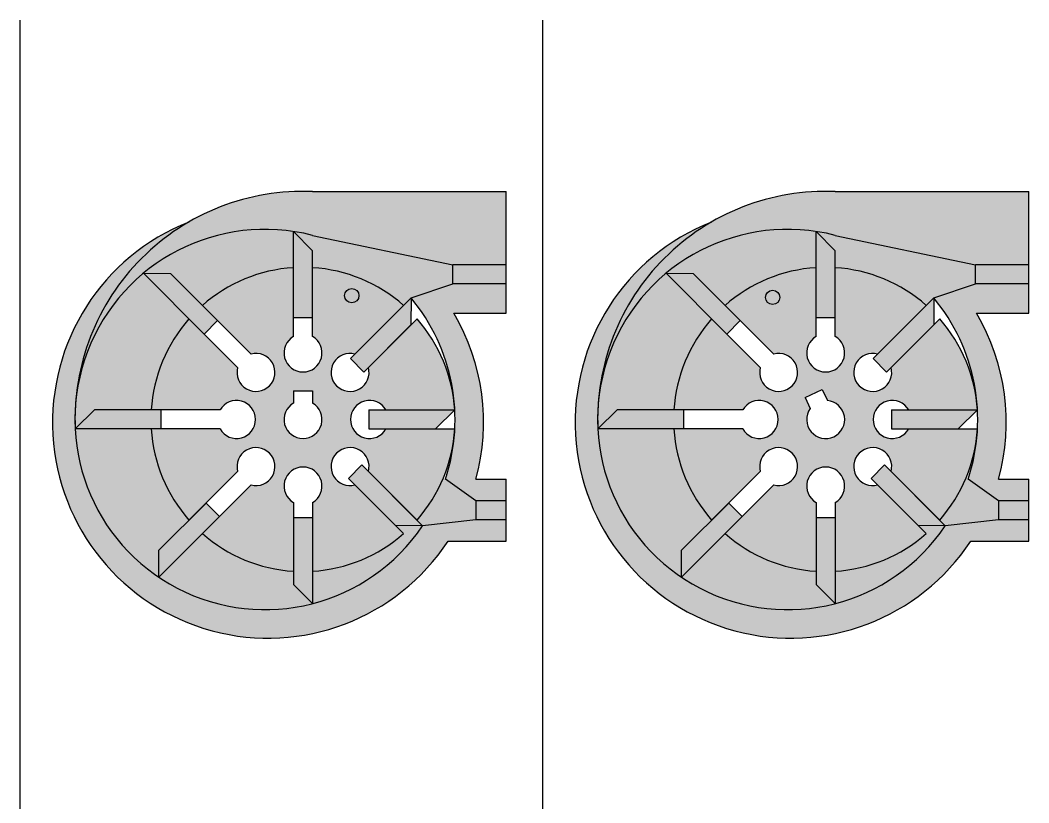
# Model space of a CAD drawing. Header units: millimetres. Extents: x -30196 to -29646, y -21694 to -21274.
# Drawn here: x -30141.2 to -30035, y -21608.5 to -21526.2 of the extents above; entities that cross this region are included whole.
import ezdxf

# ---------------------------------------------------------------- set-up
doc = ezdxf.new("R2010")
doc.units = ezdxf.units.MM
doc.layers.add('AM_8', color=1, linetype='Continuous', lineweight=25)

msp = doc.modelspace()

# ---------------------------------------------------------------- hatches: boundary and pattern name
at = {"layer": 'AM_8'}
h = msp.add_hatch(color=8, dxfattribs=at)
edge = h.paths.add_edge_path()
edge.add_line((-30090.03044098053, -21551.92528988092), (-30090.03044098053, -21544.21951980322))
edge.add_line((-30090.03044098053, -21544.21951980322), (-30110.40624679317, -21544.21951980322))
edge.add_arc((-30111.40624679317, -21568.19450415866), 23.9958303636972, 87.6115693426366, 177.6115693424543)
edge.add_arc((-30115.40624679317, -21568.19450415868), 20.00000000000167, 75.52248781405922, 177.1340160170988, ccw=False)
edge.add_line((-30110.40624679317, -21548.82958742765), (-30095.64838037985, -21551.92528988092))
edge.add_line((-30095.64838037985, -21551.92528988092), (-30090.03044098053, -21551.92528988092))
h = msp.add_hatch(color=8, dxfattribs=at)
edge = h.paths.add_edge_path()
edge.add_line((-30035.03044098054, -21551.92528988092), (-30035.03044098054, -21544.21951980322))
edge.add_line((-30035.03044098054, -21544.21951980322), (-30055.40624679318, -21544.21951980322))
edge.add_arc((-30056.40624679318, -21568.19450415866), 23.9958303636972, 87.6115693426366, 177.6115693424543)
edge.add_arc((-30060.40624679318, -21568.19450415868), 20.00000000000167, 75.52248781405922, 177.1340160170988, ccw=False)
edge.add_line((-30055.40624679317, -21548.82958742765), (-30040.64838037985, -21551.92528988092))
edge.add_line((-30040.64838037985, -21551.92528988092), (-30035.03044098054, -21551.92528988092))
h = msp.add_hatch(color=8, dxfattribs=at)
edge = h.paths.add_edge_path()
edge.add_line((-30090.03044098053, -21580.98452353365), (-30090.03044098053, -21578.73452353365))
edge.add_line((-30090.03044098053, -21578.73452353365), (-30093.22577236667, -21578.73452353365))
edge.add_line((-30093.22577236667, -21578.73452353365), (-30098.81852140632, -21579.36801598311))
edge.add_arc((-30115.40541814196, -21568.19201533423), 20.00070333319303, 177.1412554969115, 326.0285050709753, ccw=False)
edge.add_arc((-30111.40624679317, -21568.19450415866), 23.99583036370038, 120.0838597444396, 177.6115693424543, ccw=False)
edge.add_arc((-30115.08547596508, -21568.51756130602), 22.67921142957539, 111.6008538728167, 326.652961886635)
edge.add_line((-30096.14025271799, -21580.98452353365), (-30090.03044098053, -21580.98452353365))
h = msp.add_hatch(color=8, dxfattribs=at)
edge = h.paths.add_edge_path()
edge.add_line((-30035.03044098053, -21580.98452353365), (-30035.03044098054, -21578.73452353365))
edge.add_line((-30035.03044098054, -21578.73452353365), (-30038.22577236668, -21578.73452353365))
edge.add_line((-30038.22577236668, -21578.73452353365), (-30043.81852140633, -21579.36801598311))
edge.add_arc((-30060.40541814196, -21568.19201533423), 20.00070333319303, 177.1412554969115, 326.0285050709753, ccw=False)
edge.add_arc((-30056.40624679318, -21568.19450415866), 23.99583036370038, 120.0838597444396, 177.6115693424543, ccw=False)
edge.add_arc((-30060.08547596509, -21568.51756130602), 22.67921142957539, 111.6008538728167, 326.652961886635)
edge.add_line((-30041.14025271799, -21580.98452353365), (-30035.03044098053, -21580.98452353365))
h = msp.add_hatch(color=4, dxfattribs=at)
edge = h.paths.add_edge_path()
edge.add_line((-30125.35459195502, -21552.83194543446), (-30121.99072980263, -21556.19580758684))
edge.add_arc((-30111.40624679317, -21568.19450415866), 15.99999999999996, 93.5833216984849, 131.4166783015828, ccw=False)
edge.add_line((-30112.40624679318, -21552.22578473598), (-30112.40624679318, -21548.4207842254))
edge.add_arc((-30115.40624679318, -21568.19450415869), 20.00000000000203, 81.37307344133279, 129.754618054288)
edge.add_line((-30128.19626616816, -21552.81869834606), (-30125.35459195502, -21552.83194543446))
h = msp.add_hatch(color=4, dxfattribs=at)
edge = h.paths.add_edge_path()
edge.add_line((-30112.40624679318, -21548.4207842254), (-30110.40624679318, -21550.43951843747))
edge.add_line((-30110.40624679318, -21550.43951843747), (-30110.40624679319, -21552.22578473598))
edge.add_arc((-30111.40624679317, -21568.19450415866), 15.99999999999949, 48.58332169857408, 86.41667830158008, ccw=False)
edge.add_line((-30100.82176378374, -21556.19580758681), (-30100.03044098057, -21555.40448478368))
edge.add_line((-30100.03044098057, -21555.40448478368), (-30095.64838037985, -21553.92528988092))
edge.add_line((-30095.64838037985, -21553.92528988092), (-30095.64838037985, -21551.92528988092))
edge.add_line((-30095.64838037985, -21551.92528988092), (-30110.40624679317, -21548.82958742765))
edge.add_arc((-30115.40624679315, -21568.19450415869), 20.00000000000228, 75.52248781411483, 81.37307344139617)
for color, points in [(20, [(-30112.40624679318, -21557.45418666797), (-30110.40624679317, -21557.45418666797), (-30110.40624679319, -21552.22578473598), (-30110.40624679318, -21550.43951843747), (-30112.40624679318, -21548.4207842254), (-30112.40624679319, -21552.22578473598), (-30112.40624679318, -21554.35938536772)]), (241, [(-30057.40624679318, -21557.45418666797), (-30055.40624679318, -21557.45418666797), (-30055.40624679319, -21552.22578473598), (-30055.40624679318, -21550.43951843747), (-30057.40624679318, -21548.4207842254), (-30057.40624679319, -21552.22578473598), (-30057.40624679318, -21554.35938536772)]), (4, [(-30090.03044098053, -21551.92528988092), (-30095.64838037985, -21551.92528988092), (-30095.64838037985, -21553.92528988092), (-30090.03044098053, -21553.92528988092)]), (4, [(-30035.03044098054, -21551.92528988092), (-30040.64838037985, -21551.92528988092), (-30040.64838037985, -21553.92528988092), (-30035.03044098054, -21553.92528988092)]), (170, [(-30121.80868604383, -21559.2062784704), (-30120.39447248145, -21557.79206490801), (-30124.09151094234, -21554.09502644715), (-30125.35459195502, -21552.83194543446), (-30128.19626616816, -21552.81869834606), (-30125.50572450471, -21555.50924000952), (-30123.99704102966, -21557.01792348456)]), (20, [(-30066.80868604383, -21559.2062784704), (-30065.39447248145, -21557.79206490801), (-30069.09151094234, -21554.09502644715), (-30070.35459195502, -21552.83194543446), (-30073.19626616816, -21552.81869834606), (-30070.50572450471, -21555.50924000952), (-30068.99704102966, -21557.01792348456)]), (241, [(-30106.41802110491, -21561.79206490801), (-30105.00380754253, -21563.20627847038), (-30101.30676908166, -21559.5092400095), (-30100.04368806897, -21558.24615899682), (-30100.03044098057, -21555.40448478368), (-30102.72098264403, -21558.09502644713), (-30104.22966611907, -21559.60370992218)]), (3, [(-30051.41802110491, -21561.79206490801), (-30050.00380754253, -21563.20627847038), (-30046.30676908166, -21559.5092400095), (-30045.04368806897, -21558.24615899682), (-30045.03044098058, -21555.40448478368), (-30047.72098264404, -21558.09502644713), (-30049.22966611908, -21559.60370992218)]), (6, [(-30126.34782870604, -21569.19450415867), (-30126.34782870604, -21567.19450415866), (-30131.57623063802, -21567.19450415868), (-30133.36249693654, -21567.19450415867), (-30135.38123114861, -21569.19450415867), (-30131.57623063802, -21569.19450415868), (-30129.44263000629, -21569.19450415867)]), (3, [(-30104.46466488031, -21567.19450415866), (-30104.46466488031, -21569.19450415866), (-30099.23626294832, -21569.19450415865), (-30097.4499966498, -21569.19450415866), (-30095.43126243773, -21567.19450415866), (-30099.23626294832, -21567.19450415865), (-30101.36986358006, -21567.19450415866)]), (170, [(-30071.34782870604, -21569.19450415867), (-30071.34782870604, -21567.19450415866), (-30076.57623063803, -21567.19450415868), (-30078.36249693654, -21567.19450415867), (-30080.38123114861, -21569.19450415867), (-30076.57623063803, -21569.19450415868), (-30074.44263000629, -21569.19450415867)]), (50, [(-30049.46466488031, -21567.19450415866), (-30049.46466488031, -21569.19450415866), (-30044.23626294833, -21569.19450415865), (-30042.44999664981, -21569.19450415866), (-30040.43126243774, -21567.19450415866), (-30044.23626294833, -21567.19450415865), (-30046.36986358006, -21567.19450415866)]), (50, [(-30105.20610153066, -21572.98043585878), (-30106.62031509303, -21574.39464942116), (-30102.92327663215, -21578.09168788202), (-30100.82176378366, -21580.19320073043), (-30098.81852140633, -21579.36801598311), (-30101.50906306977, -21576.67747431965), (-30103.01774654483, -21575.16879084461)]), (18, [(-30050.20610153066, -21572.98043585878), (-30051.62031509304, -21574.39464942116), (-30047.92327663215, -21578.09168788202), (-30045.82176378367, -21580.19320073043), (-30043.81852140633, -21579.36801598311), (-30046.50906306978, -21576.67747431965), (-30048.01774654483, -21575.16879084461)]), (256, [(-30090.03044098054, -21576.73452353366), (-30093.22577236668, -21576.73452353365), (-30093.22577236668, -21578.73452353366), (-30090.03044098054, -21578.73452353366)]), (256, [(-30035.03044098054, -21576.73452353366), (-30038.22577236668, -21576.73452353365), (-30038.22577236668, -21578.73452353366), (-30035.03044098054, -21578.73452353366)]), (96, [(-30120.1921784933, -21578.39464942118), (-30121.60639205568, -21576.9804358588), (-30125.30343051655, -21580.67747431969), (-30126.56651152924, -21581.94055533237), (-30126.57975861763, -21584.78222954551), (-30123.88921695418, -21582.09168788206), (-30122.38053347913, -21580.58300440701)]), (6, [(-30065.19217849331, -21578.39464942118), (-30066.60639205568, -21576.9804358588), (-30070.30343051655, -21580.67747431969), (-30071.56651152924, -21581.94055533237), (-30071.57975861763, -21584.78222954551), (-30068.88921695418, -21582.09168788206), (-30067.38053347913, -21580.58300440701)]), (18, [(-30110.40624679315, -21578.52601844714), (-30112.40624679316, -21578.52601844714), (-30112.40624679315, -21583.75442037913), (-30112.40624679315, -21585.54068667765), (-30110.40624679315, -21587.55942088972), (-30110.40624679315, -21583.75442037913), (-30110.40624679315, -21581.62081974739)]), (96, [(-30055.40624679316, -21578.52601844714), (-30057.40624679317, -21578.52601844714), (-30057.40624679315, -21583.75442037913), (-30057.40624679316, -21585.54068667765), (-30055.40624679316, -21587.55942088972), (-30055.40624679315, -21583.75442037913), (-30055.40624679316, -21581.62081974739)])]:
    msp.add_hatch(color=color, dxfattribs=at).paths.add_polyline_path(points)
h = msp.add_hatch(color=4, dxfattribs=at)
edge = h.paths.add_edge_path()
edge.add_line((-30070.35459195503, -21552.83194543446), (-30066.99072980264, -21556.19580758684))
edge.add_arc((-30056.40624679318, -21568.19450415866), 15.99999999999996, 93.5833216984849, 131.4166783015828, ccw=False)
edge.add_line((-30057.40624679318, -21552.22578473598), (-30057.40624679319, -21548.4207842254))
edge.add_arc((-30060.40624679318, -21568.19450415869), 20.00000000000203, 81.37307344133279, 129.754618054288)
edge.add_line((-30073.19626616817, -21552.81869834606), (-30070.35459195503, -21552.83194543446))
h = msp.add_hatch(color=4, dxfattribs=at)
edge = h.paths.add_edge_path()
edge.add_line((-30057.40624679318, -21548.4207842254), (-30055.40624679318, -21550.43951843747))
edge.add_line((-30055.40624679318, -21550.43951843747), (-30055.40624679319, -21552.22578473598))
edge.add_arc((-30056.40624679318, -21568.19450415866), 15.99999999999949, 48.58332169857408, 86.41667830158008, ccw=False)
edge.add_line((-30045.82176378375, -21556.19580758681), (-30045.03044098058, -21555.40448478368))
edge.add_line((-30045.03044098058, -21555.40448478368), (-30040.64838037985, -21553.92528988092))
edge.add_line((-30040.64838037985, -21553.92528988092), (-30040.64838037985, -21551.92528988092))
edge.add_line((-30040.64838037985, -21551.92528988092), (-30055.40624679317, -21548.82958742765))
edge.add_arc((-30060.40624679316, -21568.19450415869), 20.00000000000228, 75.52248781411483, 81.37307344139617)
h = msp.add_hatch(color=54, dxfattribs=at)
edge = h.paths.add_edge_path()
edge.add_arc((-30111.40624679318, -21568.19450415866), 15.99999999999675, 138.5833216985287, 176.4166783015013)
edge.add_line((-30127.37496621584, -21567.19450415866), (-30126.34782870604, -21567.19450415867))
edge.add_line((-30126.34782870604, -21567.19450415867), (-30120.13829760074, -21567.19450415866))
edge.add_arc((-30118.40624679317, -21568.19450415866), 1.999999999998889, -149.9999999997571, 150.0000000002223, ccw=False)
edge.add_line((-30120.13829760074, -21569.19450415866), (-30126.34782870604, -21569.19450415867))
edge.add_line((-30126.34782870604, -21569.19450415867), (-30127.37496621584, -21569.19450415867))
edge.add_arc((-30111.40624679317, -21568.19450415866), 16.00000000000471, 183.5833216985101, 221.4166783016293)
edge.add_line((-30123.40494336497, -21578.77898716813), (-30121.60639205568, -21576.9804358588))
edge.add_line((-30121.60639205568, -21576.9804358588), (-30118.28784591406, -21573.66188971717))
edge.add_arc((-30116.35599426148, -21573.14425162695), 2.000000000002827, -104.99999999963848, 195.0000000002965, ccw=False)
edge.add_line((-30116.87363235167, -21575.07610327954), (-30120.1921784933, -21578.39464942118))
edge.add_line((-30120.1921784933, -21578.39464942118), (-30121.99072980262, -21580.19320073048))
edge.add_arc((-30111.40624679317, -21568.19450415866), 16.00000000000125, 228.5833216984907, 266.4166783015151)
edge.add_line((-30112.40624679317, -21584.16322358133), (-30112.40624679316, -21578.52601844714))
edge.add_line((-30112.40624679316, -21578.52601844714), (-30112.40624679317, -21576.92655496623))
edge.add_arc((-30111.40624679317, -21575.19450415866), 1.999999999995739, -59.99999999947232, 240.0000000001702, ccw=False)
edge.add_line((-30110.40624679316, -21576.92655496622), (-30110.40624679315, -21578.52601844714))
edge.add_line((-30110.40624679315, -21578.52601844714), (-30110.40624679316, -21584.16322358133))
edge.add_arc((-30111.40624679317, -21568.19450415866), 15.99999999999768, 273.5833216985247, 311.4166783018132)
edge.add_line((-30100.82176378366, -21580.19320073043), (-30101.66019561945, -21579.35476889472))
edge.add_line((-30101.66019561945, -21579.35476889472), (-30105.93886123464, -21575.07610327954))
edge.add_arc((-30106.45649932487, -21573.14425162696), 2.00000000000471, -14.99999999920891, 285.0000000004978, ccw=False)
edge.add_line((-30104.52464767228, -21573.66188971714), (-30099.40755022133, -21578.77898716808))
edge.add_arc((-30111.40624679317, -21568.19450415866), 16.00000000000012, 318.5833216985741, 356.4166783015281)
edge.add_line((-30095.4375273705, -21569.19450415866), (-30097.4499966498, -21569.19450415865))
edge.add_line((-30097.4499966498, -21569.19450415865), (-30102.67419598559, -21569.19450415866))
edge.add_arc((-30104.40624679317, -21568.19450415866), 1.999999999998889, 30.00000000047561, 330.0000000002223, ccw=False)
edge.add_line((-30102.6741959856, -21567.19450415865), (-30095.43752737049, -21567.19450415865))
edge.add_arc((-30111.40624679317, -21568.19450415867), 16.00000000000153, 3.583321698536893, 41.41667830169428)
edge.add_line((-30099.40755022137, -21557.61002114918), (-30100.04368806897, -21558.24615899682))
edge.add_line((-30100.04368806897, -21558.24615899682), (-30104.52464767229, -21562.72711860013))
edge.add_arc((-30106.45649932487, -21563.24475669036), 2.00000000000471, -284.9999999996385, 15.000000000497778, ccw=False)
edge.add_line((-30105.93886123467, -21561.31290503777), (-30100.82176378374, -21556.19580758682))
edge.add_arc((-30111.40624679318, -21568.19450415865), 15.99999999999675, 48.58332169852869, 86.41667830150129)
edge.add_line((-30110.40624679317, -21552.22578473598), (-30110.40624679317, -21557.45418666797))
edge.add_line((-30110.40624679317, -21557.45418666797), (-30110.40624679318, -21559.46245335108))
edge.add_arc((-30111.40624679317, -21561.19450415865), 1.999999999995739, -239.99999999947227, 60.00000000017019, ccw=False)
edge.add_line((-30112.40624679319, -21559.46245335109), (-30112.40624679318, -21557.45418666797))
edge.add_line((-30112.40624679318, -21557.45418666797), (-30112.40624679319, -21552.22578473598))
edge.add_arc((-30111.40624679317, -21568.19450415865), 15.99999999999768, 93.58332169852468, 131.4166783018132)
edge.add_line((-30121.99072980268, -21556.19580758688), (-30120.39447248145, -21557.79206490801))
edge.add_line((-30120.39447248145, -21557.79206490801), (-30116.87363235169, -21561.31290503779))
edge.add_arc((-30116.35599426148, -21563.24475669036), 1.999999999998371, -195.0000000000215, 105.0000000002228, ccw=False)
edge.add_line((-30118.28784591406, -21562.72711860016), (-30121.80868604383, -21559.2062784704))
edge.add_line((-30121.80868604383, -21559.2062784704), (-30123.40494336501, -21557.61002114923))
edge = h.paths.add_edge_path(flags=16)
edge.add_arc((-30106.27522961903, -21555.16865820691), 0.7500000000024354, -150.51758129185288, 191.4591559022431, ccw=False)
edge.add_arc((-30106.27522961903, -21555.16865820691), 0.7500000000020487, 191.4591559022431, 209.482418708147, ccw=False)
edge = h.paths.add_edge_path(flags=16)
edge.add_line((-30112.40624679317, -21565.19450415866), (-30110.40624679317, -21565.19450415866))
edge.add_line((-30110.40624679317, -21565.19450415866), (-30110.40624679317, -21566.46245335109))
edge.add_arc((-30111.40624679317, -21568.19450415866), 1.999999999999376, -239.99999999998977, 59.99999999998971, ccw=False)
edge.add_line((-30112.40624679317, -21566.46245335109), (-30112.40624679317, -21565.19450415866))
h = msp.add_hatch(color=54, dxfattribs=at)
edge = h.paths.add_edge_path(flags=16)
edge.add_line((-30056.76779379136, -21565.05296253581), (-30056.23193530767, -21566.20211476247))
edge.add_arc((-30056.40624679318, -21568.19450415866), 1.999999999999329, -215.00000000013927, 84.99999999981537, ccw=False)
edge.add_line((-30058.04455088175, -21567.04735128595), (-30058.58040936543, -21565.89819905929))
edge.add_line((-30058.58040936543, -21565.89819905929), (-30056.76779379136, -21565.05296253581))
edge = h.paths.add_edge_path()
edge.add_arc((-30063.40624679318, -21568.19450415866), 1.999999999998889, -149.9999999997571, 150.0000000002223, ccw=False)
edge.add_line((-30065.13829760074, -21569.19450415866), (-30071.34782870604, -21569.19450415867))
edge.add_line((-30071.34782870604, -21569.19450415867), (-30072.37496621585, -21569.19450415867))
edge.add_arc((-30056.40624679318, -21568.19450415866), 16.00000000000108, 183.5833216985109, 221.416678301638)
edge.add_line((-30068.40494336498, -21578.77898716813), (-30066.60639205568, -21576.9804358588))
edge.add_line((-30066.60639205568, -21576.9804358588), (-30063.28784591406, -21573.66188971717))
edge.add_arc((-30061.35599426148, -21573.14425162695), 2.000000000002827, -104.99999999963848, 195.0000000002965, ccw=False)
edge.add_line((-30061.87363235168, -21575.07610327954), (-30065.19217849331, -21578.39464942118))
edge.add_line((-30065.19217849331, -21578.39464942118), (-30066.99072980262, -21580.19320073048))
edge.add_arc((-30056.40624679317, -21568.19450415866), 16.00000000000125, 228.5833216984907, 266.4166783015151)
edge.add_line((-30057.40624679318, -21584.16322358133), (-30057.40624679317, -21578.52601844714))
edge.add_line((-30057.40624679317, -21578.52601844714), (-30057.40624679317, -21576.92655496623))
edge.add_arc((-30056.40624679318, -21575.19450415866), 1.999999999995739, -59.99999999947232, 240.0000000001702, ccw=False)
edge.add_line((-30055.40624679316, -21576.92655496622), (-30055.40624679316, -21578.52601844714))
edge.add_line((-30055.40624679316, -21578.52601844714), (-30055.40624679316, -21584.16322358133))
edge.add_arc((-30056.40624679318, -21568.19450415866), 15.99999999999768, 273.5833216985247, 311.4166783018132)
edge.add_line((-30045.82176378367, -21580.19320073043), (-30046.66019561946, -21579.35476889472))
edge.add_line((-30046.66019561946, -21579.35476889472), (-30050.93886123465, -21575.07610327954))
edge.add_arc((-30051.45649932488, -21573.14425162696), 2.000000000005651, -14.99999999918191, 285.00000000059845, ccw=False)
edge.add_line((-30049.52464767228, -21573.66188971714), (-30044.40755022133, -21578.77898716808))
edge.add_arc((-30056.40624679318, -21568.19450415866), 16.00000000000012, 318.5833216985741, 356.4166783015281)
edge.add_line((-30040.4375273705, -21569.19450415866), (-30042.44999664981, -21569.19450415865))
edge.add_line((-30042.44999664981, -21569.19450415865), (-30047.6741959856, -21569.19450415866))
edge.add_arc((-30049.40624679317, -21568.19450415866), 1.999999999995739, 30.000000000527677, 330.0000000001702, ccw=False)
edge.add_line((-30047.67419598561, -21567.19450415865), (-30040.4375273705, -21567.19450415865))
edge.add_arc((-30056.40624679317, -21568.19450415867), 16.00000000000517, 3.583321698536079, 41.41667830168564)
edge.add_line((-30044.40755022137, -21557.61002114918), (-30045.04368806897, -21558.24615899682))
edge.add_line((-30045.04368806897, -21558.24615899682), (-30049.52464767229, -21562.72711860013))
edge.add_arc((-30051.45649932487, -21563.24475669036), 2.00000000000471, -284.9999999996385, 15.000000000497778, ccw=False)
edge.add_line((-30050.93886123468, -21561.31290503777), (-30045.82176378375, -21556.19580758682))
edge.add_arc((-30056.40624679318, -21568.19450415865), 15.99999999999675, 48.58332169852869, 86.41667830150129)
edge.add_line((-30055.40624679318, -21552.22578473598), (-30055.40624679318, -21557.45418666797))
edge.add_line((-30055.40624679318, -21557.45418666797), (-30055.40624679318, -21559.46245335108))
edge.add_arc((-30056.40624679318, -21561.19450415865), 1.999999999995739, -239.99999999947227, 60.00000000017019, ccw=False)
edge.add_line((-30057.40624679319, -21559.46245335109), (-30057.40624679318, -21557.45418666797))
edge.add_line((-30057.40624679318, -21557.45418666797), (-30057.40624679319, -21552.22578473598))
edge.add_arc((-30056.40624679318, -21568.19450415865), 15.99999999999768, 93.58332169852468, 131.4166783018132)
edge.add_line((-30066.99072980268, -21556.19580758688), (-30065.39447248146, -21557.79206490802))
edge.add_line((-30065.39447248146, -21557.79206490802), (-30061.8736323517, -21561.31290503779))
edge.add_arc((-30061.35599426148, -21563.24475669036), 1.999999999998371, -195.0000000000215, 105.0000000002228, ccw=False)
edge.add_line((-30063.28784591406, -21562.72711860016), (-30066.80868604383, -21559.2062784704))
edge.add_line((-30066.80868604383, -21559.2062784704), (-30068.40494336501, -21557.61002114923))
edge.add_arc((-30056.40624679318, -21568.19450415866), 15.99999999999675, 138.5833216985287, 176.4166783015533)
edge.add_line((-30072.37496621585, -21567.19450415867), (-30071.34782870604, -21567.19450415867))
edge.add_line((-30071.34782870604, -21567.19450415867), (-30066.38573395816, -21567.19450415866))
edge.add_line((-30066.38573395816, -21567.19450415866), (-30065.13829760075, -21567.19450415866))
edge = h.paths.add_edge_path(flags=16)
edge.add_arc((-30061.98873375812, -21555.35566311727), 0.7500000000024354, -113.72881622533907, 191.4591559022431, ccw=False)
edge.add_arc((-30061.98873375812, -21555.35566311727), 0.7500000000002158, 191.4591559022431, 246.2711837746609, ccw=False)
h = msp.add_hatch(color=4, dxfattribs=at)
edge = h.paths.add_edge_path()
edge.add_line((-30135.38123114858, -21569.19450415946), (-30133.36249693654, -21567.19450415867))
edge.add_line((-30133.36249693654, -21567.19450415867), (-30127.37496621585, -21567.19450415867))
edge.add_arc((-30111.40624679318, -21568.19450415866), 15.99999999999972, 138.5833216985092, 176.4166783015671, ccw=False)
edge.add_line((-30123.40494336501, -21557.61002114921), (-30128.19626616816, -21552.81869834606))
edge.add_arc((-30115.40624679318, -21568.19450415869), 20.00000000000394, 129.754618054296, 177.1340160161286)
edge.add_arc((-30111.40624679318, -21568.19450415863), 23.99583036369888, 177.6115693417065, 182.3884306593368)
h = msp.add_hatch(color=4, dxfattribs=at)
edge = h.paths.add_edge_path()
edge.add_line((-30080.38123114858, -21569.19450415946), (-30078.36249693655, -21567.19450415867))
edge.add_line((-30078.36249693655, -21567.19450415867), (-30072.37496621585, -21567.19450415867))
edge.add_arc((-30056.40624679318, -21568.19450415866), 15.99999999999972, 138.5833216985092, 176.4166783015671, ccw=False)
edge.add_line((-30068.40494336501, -21557.61002114921), (-30073.19626616817, -21552.81869834606))
edge.add_arc((-30060.40624679318, -21568.19450415869), 20.00000000000394, 129.754618054296, 177.1340160161286)
edge.add_arc((-30056.40624679318, -21568.19450415863), 23.99583036369888, 177.6115693417065, 182.3884306593368)
h = msp.add_hatch(color=0, dxfattribs=at)
edge = h.paths.add_edge_path()
edge.add_arc((-30106.27522961904, -21555.16865820691), 0.7499999999960273, 191.4591559026259, 469.2612381732924)
edge.add_arc((-30106.27522961904, -21555.16865820691), 0.7499999999972446, 109.2612381732923, 191.4591559026259)
h = msp.add_hatch(color=8, dxfattribs=at)
edge = h.paths.add_edge_path()
edge.add_line((-30090.03044098053, -21557.02099233419), (-30090.03044098053, -21553.92528988092))
edge.add_line((-30090.03044098053, -21553.92528988092), (-30095.64838037985, -21553.92528988092))
edge.add_line((-30095.64838037985, -21553.92528988092), (-30100.03044098057, -21555.40448478368))
edge.add_arc((-30115.43273718069, -21568.1995152985), 20.02357445891537, -18.29323982896301, 39.71716751412907, ccw=False)
edge.add_line((-30096.42110375282, -21574.48452353365), (-30093.22577236668, -21576.73452353365))
edge.add_line((-30093.22577236668, -21576.73452353365), (-30090.03044098053, -21576.73452353365))
edge.add_line((-30090.03044098053, -21576.73452353365), (-30090.03044098053, -21574.48452353365))
edge.add_line((-30090.03044098053, -21574.48452353365), (-30093.20530245477, -21574.48452353365))
edge.add_arc((-30115.08547596508, -21568.51756130602), 22.67921142957379, 344.7457534266397, 390.458957127922)
edge.add_line((-30095.5361656719, -21557.020992334), (-30090.03044098053, -21557.02099233419))
h = msp.add_hatch(color=8, dxfattribs=at)
edge = h.paths.add_edge_path()
edge.add_line((-30035.03044098053, -21557.02099233419), (-30035.03044098054, -21553.92528988092))
edge.add_line((-30035.03044098054, -21553.92528988092), (-30040.64838037985, -21553.92528988092))
edge.add_line((-30040.64838037985, -21553.92528988092), (-30045.03044098057, -21555.40448478368))
edge.add_arc((-30060.4327371807, -21568.1995152985), 20.02357445891537, -18.29323982896301, 39.71716751412907, ccw=False)
edge.add_line((-30041.42110375283, -21574.48452353365), (-30038.22577236668, -21576.73452353365))
edge.add_line((-30038.22577236668, -21576.73452353365), (-30035.03044098054, -21576.73452353365))
edge.add_line((-30035.03044098054, -21576.73452353365), (-30035.03044098054, -21574.48452353365))
edge.add_line((-30035.03044098054, -21574.48452353365), (-30038.20530245477, -21574.48452353365))
edge.add_arc((-30060.08547596509, -21568.51756130602), 22.67921142957379, 344.7457534266397, 390.458957127922)
edge.add_line((-30040.53616567191, -21557.020992334), (-30035.03044098053, -21557.02099233419))
h = msp.add_hatch(color=0, dxfattribs=at)
edge = h.paths.add_edge_path()
edge.add_arc((-30061.98873375812, -21555.35566311726), 0.7499999999960273, 236.4591559026259, 514.2612381732923)
edge.add_arc((-30061.98873375812, -21555.35566311726), 0.7499999999972446, 154.2612381732923, 236.4591559026259)
h = msp.add_hatch(color=4, dxfattribs=at)
edge = h.paths.add_edge_path()
edge.add_line((-30126.56651152925, -21581.94055533237), (-30123.404943365, -21578.77898716812))
edge.add_arc((-30111.40624679318, -21568.19450415866), 15.99999999999755, 183.5833216984727, 221.416678301573, ccw=False)
edge.add_line((-30127.37496621585, -21569.19450415866), (-30135.38123114858, -21569.19450415946))
edge.add_arc((-30115.40624679318, -21568.1945041587), 20.00000000000208, 182.8659839848004, 236.0357445506686)
edge.add_line((-30126.57975861764, -21584.78222954552), (-30126.56651152925, -21581.94055533237))
h = msp.add_hatch(color=4, dxfattribs=at)
edge = h.paths.add_edge_path()
edge.add_line((-30071.56651152925, -21581.94055533237), (-30068.404943365, -21578.77898716812))
edge.add_arc((-30056.40624679319, -21568.19450415866), 15.99999999999755, 183.5833216984727, 221.416678301573, ccw=False)
edge.add_line((-30072.37496621586, -21569.19450415866), (-30080.38123114859, -21569.19450415946))
edge.add_arc((-30060.40624679318, -21568.1945041587), 20.00000000000208, 182.8659839848004, 236.0357445506686)
edge.add_line((-30071.57975861764, -21584.78222954552), (-30071.56651152925, -21581.94055533237))
h = msp.add_hatch(color=256, dxfattribs=at)
edge = h.paths.add_edge_path()
edge.add_line((-30093.22577236668, -21578.73452353366), (-30093.22577236668, -21576.73452353366))
edge.add_line((-30093.22577236668, -21576.73452353366), (-30096.63342921297, -21574.33973489005))
edge.add_arc((-30111.40624679317, -21568.19450415866), 16.00000000000093, 318.58332169849075, 337.4135536778807, ccw=False)
edge.add_line((-30099.40755022135, -21578.77898716811), (-30098.81852140633, -21579.36801598312))
edge.add_line((-30098.81852140633, -21579.36801598312), (-30095.82862563851, -21579.02934954553))
edge.add_line((-30095.82862563851, -21579.02934954553), (-30093.22577236668, -21578.73452353366))
h = msp.add_hatch(color=256, dxfattribs=at)
edge = h.paths.add_edge_path()
edge.add_line((-30038.22577236668, -21578.73452353366), (-30038.22577236668, -21576.73452353366))
edge.add_line((-30038.22577236668, -21576.73452353366), (-30041.63342921297, -21574.33973489005))
edge.add_arc((-30056.40624679318, -21568.19450415866), 16.00000000000093, 318.58332169849075, 337.4135536778807, ccw=False)
edge.add_line((-30044.40755022135, -21578.77898716811), (-30043.81852140634, -21579.36801598312))
edge.add_line((-30043.81852140634, -21579.36801598312), (-30040.82862563851, -21579.02934954553))
edge.add_line((-30040.82862563851, -21579.02934954553), (-30038.22577236668, -21578.73452353366))
h = msp.add_hatch(color=256, dxfattribs=at)
edge = h.paths.add_edge_path()
edge.add_arc((-30115.40624679317, -21568.19450415869), 19.99999999999808, 284.4775121859636, 326.0357445507755)
edge.add_line((-30098.81852140633, -21579.36801598312), (-30099.94891876626, -21579.36274638758))
edge.add_arc((-30111.40624679318, -21568.19450415866), 16.0000000000069, 273.58332169853605, 315.732025523179, ccw=False)
edge.add_line((-30110.40624679316, -21584.16322358134), (-30110.40624679316, -21587.55942088972))
h = msp.add_hatch(color=256, dxfattribs=at)
edge = h.paths.add_edge_path()
edge.add_arc((-30060.40624679317, -21568.19450415869), 19.99999999999808, 284.4775121859636, 326.0357445507755)
edge.add_line((-30043.81852140633, -21579.36801598312), (-30044.94891876626, -21579.36274638758))
edge.add_arc((-30056.40624679318, -21568.19450415866), 16.0000000000069, 273.58332169853605, 315.732025523179, ccw=False)
edge.add_line((-30055.40624679317, -21584.16322358134), (-30055.40624679316, -21587.55942088972))
h = msp.add_hatch(color=4, dxfattribs=at)
edge = h.paths.add_edge_path()
edge.add_line((-30110.40624679315, -21587.55942088972), (-30112.40624679315, -21585.54068667765))
edge.add_line((-30112.40624679315, -21585.54068667765), (-30112.40624679316, -21584.16322358133))
edge.add_arc((-30111.40624679317, -21568.19450415866), 15.99999999999586, 228.5833216985103, 266.41667830157934, ccw=False)
edge.add_line((-30121.99072980261, -21580.19320073049), (-30126.57975861763, -21584.78222954551))
edge.add_arc((-30115.40624679317, -21568.19450415869), 19.99999999999851, 236.0357445506627, 284.4775121859838)
h = msp.add_hatch(color=4, dxfattribs=at)
edge = h.paths.add_edge_path()
edge.add_line((-30055.40624679315, -21587.55942088972), (-30057.40624679316, -21585.54068667765))
edge.add_line((-30057.40624679316, -21585.54068667765), (-30057.40624679316, -21584.16322358133))
edge.add_arc((-30056.40624679318, -21568.19450415866), 15.99999999999586, 228.5833216985103, 266.41667830157934, ccw=False)
edge.add_line((-30066.99072980262, -21580.19320073049), (-30071.57975861763, -21584.78222954551))
edge.add_arc((-30060.40624679317, -21568.19450415869), 19.99999999999851, 236.0357445506627, 284.4775121859838)

# ---------------------------------------------------------------- linework, layer by layer
for p, q in [((-30141.16855270931, -21610.19450415868), (-30141.16855270931, -21526.19450415868)), ((-30086.16855270931, -21610.19450415868), (-30086.16855270931, -21526.19450415868))]:
    msp.add_line(p, q)
at = {"lineweight": 30}
for p, q in [((-30110.40624679317, -21544.21951980322), (-30090.03044098053, -21544.21951980322)), ((-30090.03044098054, -21548.82958742765), (-30090.03044098053, -21544.21951980322)), ((-30055.40624679318, -21544.21951980322), (-30035.03044098054, -21544.21951980322)), ((-30035.03044098054, -21548.82958742765), (-30035.03044098054, -21544.21951980322)), ((-30110.40624679317, -21548.82958742765), (-30095.64838037985, -21551.92528988092)), ((-30090.03044098053, -21557.02099233419), (-30090.03044098053, -21548.82958742765)), ((-30055.40624679317, -21548.82958742765), (-30040.64838037985, -21551.92528988092)), ((-30035.03044098053, -21557.02099233419), (-30035.03044098054, -21548.82958742765)), ((-30112.40624679318, -21559.46245335109), (-30112.40624679319, -21552.22578473598)), ((-30110.40624679318, -21559.46245335108), (-30110.40624679319, -21552.22578473598)), ((-30090.03044098053, -21551.92528988092), (-30095.64838037985, -21551.92528988092)), ((-30095.64838037985, -21553.92528988092), (-30095.64838037985, -21551.92528988092)), ((-30057.40624679318, -21559.46245335109), (-30057.40624679319, -21552.22578473598)), ((-30055.40624679318, -21559.46245335108), (-30055.40624679319, -21552.22578473598)), ((-30035.03044098054, -21551.92528988092), (-30040.64838037985, -21551.92528988092)), ((-30040.64838037985, -21553.92528988092), (-30040.64838037985, -21551.92528988092)), ((-30100.03044098057, -21555.40448478368), (-30095.64838037985, -21553.92528988092)), ((-30090.03044098053, -21553.92528988092), (-30095.64838037985, -21553.92528988092)), ((-30045.03044098058, -21555.40448478368), (-30040.64838037985, -21553.92528988092)), ((-30035.03044098054, -21553.92528988092), (-30040.64838037985, -21553.92528988092)), ((-30116.87363235169, -21561.31290503779), (-30121.99072980263, -21556.19580758684)), ((-30105.93886123467, -21561.31290503777), (-30100.82176378374, -21556.19580758682)), ((-30061.8736323517, -21561.31290503779), (-30066.99072980263, -21556.19580758684)), ((-30050.93886123468, -21561.31290503777), (-30045.82176378375, -21556.19580758682)), ((-30118.28784591406, -21562.72711860016), (-30123.40494336501, -21557.61002114923)), ((-30104.52464767229, -21562.72711860013), (-30099.40755022136, -21557.61002114919)), ((-30095.5361656719, -21557.020992334), (-30090.03044098053, -21557.02099233419)), ((-30063.28784591406, -21562.72711860016), (-30068.40494336501, -21557.61002114923)), ((-30049.52464767229, -21562.72711860013), (-30044.40755022136, -21557.61002114919)), ((-30040.53616567191, -21557.020992334), (-30035.03044098053, -21557.02099233419)), ((-30058.58040936543, -21565.89819905929), (-30056.76779379136, -21565.05296253581)), ((-30056.76779379136, -21565.05296253581), (-30056.23193530767, -21566.20211476247)), ((-30112.40624679317, -21565.19450415866), (-30112.40624679317, -21566.46245335108)), ((-30112.40624679317, -21565.19450415866), (-30110.40624679317, -21565.19450415866)), ((-30110.40624679317, -21565.19450415866), (-30110.40624679317, -21566.46245335109)), ((-30058.58040936543, -21565.89819905929), (-30058.04455088175, -21567.04735128595)), ((-30120.13829760074, -21567.19450415866), (-30127.37496621584, -21567.19450415867)), ((-30102.6741959856, -21567.19450415866), (-30095.43752737049, -21567.19450415865)), ((-30065.13829760075, -21567.19450415866), (-30072.37496621585, -21567.19450415867)), ((-30047.6741959856, -21567.19450415866), (-30040.4375273705, -21567.19450415865)), ((-30120.13829760074, -21569.19450415866), (-30127.37496621584, -21569.19450415867)), ((-30102.67419598559, -21569.19450415866), (-30095.43752737049, -21569.19450415865)), ((-30065.13829760074, -21569.19450415866), (-30072.37496621585, -21569.19450415867)), ((-30047.6741959856, -21569.19450415866), (-30040.4375273705, -21569.19450415865)), ((-30118.28784591406, -21573.66188971717), (-30123.40494336499, -21578.77898716811)), ((-30104.52464767229, -21573.66188971715), (-30099.40755022133, -21578.77898716808)), ((-30093.22577236668, -21576.73452353365), (-30096.42110375282, -21574.48452353365)), ((-30093.20530245477, -21574.48452353365), (-30090.03044098053, -21574.48452353365)), ((-30090.03044098053, -21580.98452353365), (-30090.03044098053, -21574.48452353365)), ((-30063.28784591406, -21573.66188971717), (-30068.40494336499, -21578.77898716811)), ((-30049.52464767229, -21573.66188971715), (-30044.40755022133, -21578.77898716808)), ((-30038.22577236668, -21576.73452353365), (-30041.42110375283, -21574.48452353365)), ((-30038.20530245477, -21574.48452353365), (-30035.03044098054, -21574.48452353365)), ((-30035.03044098054, -21580.98452353365), (-30035.03044098054, -21574.48452353365)), ((-30116.87363235167, -21575.07610327954), (-30121.99072980262, -21580.19320073048)), ((-30105.93886123464, -21575.07610327954), (-30100.8217637837, -21580.19320073047)), ((-30061.87363235168, -21575.07610327954), (-30066.99072980262, -21580.19320073048)), ((-30050.93886123465, -21575.07610327954), (-30045.8217637837, -21580.19320073047)), ((-30093.22577236667, -21576.73452353365), (-30093.22577236667, -21578.73452353365)), ((-30090.03044098053, -21576.73452353365), (-30093.22577236667, -21576.73452353364)), ((-30035.03044098054, -21576.73452353365), (-30038.22577236668, -21576.73452353364)), ((-30038.22577236668, -21576.73452353365), (-30038.22577236668, -21578.73452353365)), ((-30112.40624679317, -21576.92655496623), (-30112.40624679316, -21584.16322358133)), ((-30110.40624679317, -21576.92655496622), (-30110.40624679316, -21584.16322358133)), ((-30057.40624679317, -21576.92655496623), (-30057.40624679316, -21584.16322358133)), ((-30055.40624679317, -21576.92655496622), (-30055.40624679316, -21584.16322358133)), ((-30093.22577236668, -21578.73452353365), (-30098.81852140633, -21579.36801598311)), ((-30090.03044098053, -21578.73452353365), (-30093.22577236667, -21578.73452353365)), ((-30038.22577236668, -21578.73452353365), (-30043.81852140633, -21579.36801598311)), ((-30035.03044098054, -21578.73452353365), (-30038.22577236668, -21578.73452353365)), ((-30096.14025271799, -21580.98452353365), (-30090.03044098053, -21580.98452353365)), ((-30041.14025271799, -21580.98452353365), (-30035.03044098053, -21580.98452353365))]:
    msp.add_line(p, q, dxfattribs=at)
at = {"color": 20, "lineweight": 30}
for p, q in [((-30112.40624679318, -21557.45418666797), (-30112.40624679318, -21548.4207842254)), ((-30112.40624679318, -21548.4207842254), (-30110.40624679318, -21550.43951843747)), ((-30057.40624679318, -21557.45418666797), (-30057.40624679318, -21548.4207842254)), ((-30057.40624679318, -21548.4207842254), (-30055.40624679318, -21550.43951843747)), ((-30110.40624679317, -21557.45418666797), (-30110.40624679318, -21550.43951843747)), ((-30055.40624679318, -21557.45418666797), (-30055.40624679318, -21550.43951843747)), ((-30121.80868604383, -21559.2062784704), (-30128.19626616816, -21552.81869834606)), ((-30128.19626616816, -21552.81869834606), (-30125.35459195502, -21552.83194543446)), ((-30120.39447248145, -21557.79206490801), (-30125.35459195502, -21552.83194543446)), ((-30066.80868604383, -21559.2062784704), (-30073.19626616816, -21552.81869834606)), ((-30073.19626616816, -21552.81869834606), (-30070.35459195502, -21552.83194543446)), ((-30065.39447248145, -21557.79206490801), (-30070.35459195502, -21552.83194543446)), ((-30106.41802110491, -21561.79206490801), (-30100.03044098057, -21555.40448478368)), ((-30100.03044098057, -21555.40448478368), (-30100.04368806897, -21558.24615899682)), ((-30051.41802110491, -21561.79206490801), (-30045.03044098058, -21555.40448478368)), ((-30045.03044098058, -21555.40448478368), (-30045.04368806897, -21558.24615899682)), ((-30112.40624679318, -21557.45418666797), (-30110.40624679317, -21557.45418666797)), ((-30057.40624679318, -21557.45418666797), (-30055.40624679318, -21557.45418666797)), ((-30121.80868604383, -21559.2062784704), (-30120.39447248145, -21557.79206490801)), ((-30105.00380754253, -21563.20627847038), (-30100.04368806897, -21558.24615899682)), ((-30066.80868604383, -21559.2062784704), (-30065.39447248145, -21557.79206490801)), ((-30050.00380754253, -21563.20627847038), (-30045.04368806897, -21558.24615899682)), ((-30106.41802110491, -21561.79206490801), (-30105.00380754253, -21563.20627847038)), ((-30051.41802110491, -21561.79206490801), (-30050.00380754253, -21563.20627847038)), ((-30135.38123114861, -21569.19450415867), (-30133.36249693654, -21567.19450415867)), ((-30126.34782870604, -21567.19450415866), (-30133.36249693654, -21567.19450415867)), ((-30126.34782870604, -21569.19450415867), (-30126.34782870604, -21567.19450415866)), ((-30104.46466488031, -21567.19450415866), (-30095.43126243773, -21567.19450415866)), ((-30104.46466488031, -21567.19450415866), (-30104.46466488031, -21569.19450415866)), ((-30095.43126243773, -21567.19450415866), (-30097.4499966498, -21569.19450415866)), ((-30080.38123114861, -21569.19450415867), (-30078.36249693654, -21567.19450415867)), ((-30071.34782870604, -21567.19450415866), (-30078.36249693654, -21567.19450415867)), ((-30071.34782870604, -21569.19450415867), (-30071.34782870604, -21567.19450415866)), ((-30049.46466488031, -21567.19450415866), (-30040.43126243774, -21567.19450415866)), ((-30049.46466488031, -21567.19450415866), (-30049.46466488031, -21569.19450415866)), ((-30040.43126243774, -21567.19450415866), (-30042.44999664981, -21569.19450415866)), ((-30126.34782870604, -21569.19450415867), (-30135.38123114861, -21569.19450415867)), ((-30104.46466488031, -21569.19450415866), (-30097.4499966498, -21569.19450415865)), ((-30071.34782870604, -21569.19450415867), (-30080.38123114861, -21569.19450415867)), ((-30049.46466488031, -21569.19450415866), (-30042.44999664981, -21569.19450415865)), ((-30105.20610153066, -21572.98043585878), (-30106.62031509303, -21574.39464942116)), ((-30105.20610153066, -21572.98043585878), (-30098.81852140633, -21579.36801598311)), ((-30050.20610153066, -21572.98043585878), (-30051.62031509304, -21574.39464942116)), ((-30050.20610153066, -21572.98043585878), (-30043.81852140633, -21579.36801598311)), ((-30106.62031509303, -21574.39464942116), (-30101.66019561947, -21579.35476889472)), ((-30051.62031509304, -21574.39464942116), (-30046.66019561947, -21579.35476889472)), ((-30121.60639205568, -21576.9804358588), (-30126.56651152924, -21581.94055533237)), ((-30120.1921784933, -21578.39464942118), (-30121.60639205568, -21576.9804358588)), ((-30066.60639205568, -21576.9804358588), (-30071.56651152924, -21581.94055533237)), ((-30065.19217849331, -21578.39464942118), (-30066.60639205568, -21576.9804358588)), ((-30120.1921784933, -21578.39464942118), (-30126.57975861763, -21584.78222954551)), ((-30112.40624679316, -21578.52601844714), (-30112.40624679315, -21585.54068667765)), ((-30110.40624679315, -21578.52601844714), (-30112.40624679316, -21578.52601844714)), ((-30110.40624679315, -21578.52601844714), (-30110.40624679315, -21587.55942088972)), ((-30065.19217849331, -21578.39464942118), (-30071.57975861763, -21584.78222954551)), ((-30057.40624679317, -21578.52601844714), (-30057.40624679316, -21585.54068667765)), ((-30055.40624679316, -21578.52601844714), (-30057.40624679317, -21578.52601844714)), ((-30055.40624679316, -21578.52601844714), (-30055.40624679316, -21587.55942088972)), ((-30098.81852140633, -21579.36801598311), (-30101.66019561947, -21579.35476889472)), ((-30043.81852140633, -21579.36801598311), (-30046.66019561947, -21579.35476889472)), ((-30126.57975861763, -21584.78222954551), (-30126.56651152924, -21581.94055533237)), ((-30071.57975861763, -21584.78222954551), (-30071.56651152924, -21581.94055533237)), ((-30110.40624679315, -21587.55942088972), (-30112.40624679315, -21585.54068667765)), ((-30055.40624679316, -21587.55942088972), (-30057.40624679316, -21585.54068667765))]:
    msp.add_line(p, q, dxfattribs=at)
for centre in [(-30106.27522961903, -21555.16865820691), (-30061.98873375812, -21555.35566311726)]:
    msp.add_circle(centre, 0.75)
at = {"lineweight": 30}
for centre, radius, start, end in [((-30111.40624679317, -21568.19450415866), 23.99583036369871, 87.61156934256755, 182.3884306583802), ((-30056.40624679318, -21568.19450415866), 23.99583036369871, 87.61156934256755, 182.3884306583802), ((-30115.08547596508, -21568.51756130602), 22.67921142957539, 111.600853872817, 326.6529618866349), ((-30060.08547596509, -21568.51756130602), 22.67921142957539, 111.600853872817, 326.6529618866349), ((-30115.40624679317, -21568.19450415869), 20.00000000000297, 75.52248781385656, 326.0357445507985), ((-30060.40624679318, -21568.19450415869), 20.00000000000297, 75.52248781385649, 326.0357445507985), ((-30111.40624679317, -21568.19450415866), 16, 93.58332169847198, 131.4166783018023), ((-30111.40624679317, -21568.19450415866), 16, 48.5833216985784, 86.41667830152802), ((-30056.40624679318, -21568.19450415866), 16, 93.58332169847198, 131.4166783018024), ((-30056.40624679318, -21568.19450415866), 16, 48.5833216985785, 86.41667830152804), ((-30115.40624679315, -21568.19450415868), 19.99999999998333, 341.6693096307526, 39.75461805440924), ((-30060.40624679316, -21568.19450415868), 19.99999999998333, 341.6693096307525, 39.75461805440924), ((-30111.40624679317, -21568.19450415866), 16, 138.58332169851, 176.4166783015345), ((-30111.40624679317, -21568.19450415866), 16, 3.583321698465484, 41.41667830164683), ((-30115.08547596508, -21568.51756130602), 22.67921142957539, 344.7457534266421, 30.45895712792168), ((-30056.40624679318, -21568.19450415866), 16, 138.58332169851, 176.4166783015345), ((-30056.40624679318, -21568.19450415866), 16, 3.583321698465498, 41.41667830164689), ((-30060.08547596509, -21568.51756130602), 22.67921142957539, 344.7457534266421, 30.45895712792169), ((-30111.40624679317, -21561.19450415866), 2, 120.0000000004756, 59.99999999999038), ((-30056.40624679318, -21561.19450415866), 2, 120.0000000004757, 59.99999999999054), ((-30116.35599426147, -21563.24475669035), 2, 165.0000000002339, 105.0000000002221), ((-30106.45649932487, -21563.24475669035), 2, 75.00000000023319, 15.00000000016905), ((-30061.35599426148, -21563.24475669035), 2, 165.0000000002339, 105.0000000002221), ((-30051.45649932488, -21563.24475669035), 2, 75.00000000023314, 15.00000000016904), ((-30118.40624679317, -21568.19450415866), 2, 210.000000000243, 150.0000000003267), ((-30104.40624679317, -21568.19450415866), 2, 30.00000000042325, 330.0000000000276), ((-30063.40624679318, -21568.19450415866), 2, 210.0000000002431, 150.0000000003267), ((-30056.40624679317, -21568.19450415866), 2, 145.0000000000059, 85.00000000002309), ((-30049.40624679317, -21568.19450415866), 2, 30.00000000042322, 330.0000000000275), ((-30111.40624679317, -21568.19450415866), 2, 120.0000000000103, 59.99999999998969), ((-30111.40624679317, -21568.19450415866), 16, 183.5833216984655, 221.4166783016468), ((-30111.40624679317, -21568.19450415866), 16, 318.5833216985101, 356.4166783015345), ((-30056.40624679318, -21568.19450415866), 16, 183.5833216984655, 221.4166783016469), ((-30056.40624679318, -21568.19450415866), 16, 318.58332169851, 356.4166783015345), ((-30116.35599426147, -21573.14425162696), 2, 255.0000000002332, 195.0000000001691), ((-30106.45649932486, -21573.14425162696), 2, 345.0000000006364, 285.000000000222), ((-30061.35599426148, -21573.14425162696), 2, 255.0000000002331, 195.000000000169), ((-30051.45649932487, -21573.14425162696), 2, 345.0000000006364, 285.000000000222), ((-30111.40624679317, -21575.19450415866), 2, 300.0000000004231, 240.0000000004549), ((-30056.40624679318, -21575.19450415866), 2, 300.0000000004231, 240.000000000455), ((-30111.40624679317, -21568.19450415866), 16, 228.5833216985784, 266.4166783015281), ((-30111.40624679317, -21568.19450415866), 16, 273.5833216984719, 311.4166783018023), ((-30056.40624679318, -21568.19450415866), 16, 228.5833216985785, 266.4166783015281), ((-30056.40624679318, -21568.19450415866), 16, 273.5833216984719, 311.4166783018024)]:
    msp.add_arc(centre, radius, start, end, dxfattribs=at)

doc.saveas('drawing.dxf')
